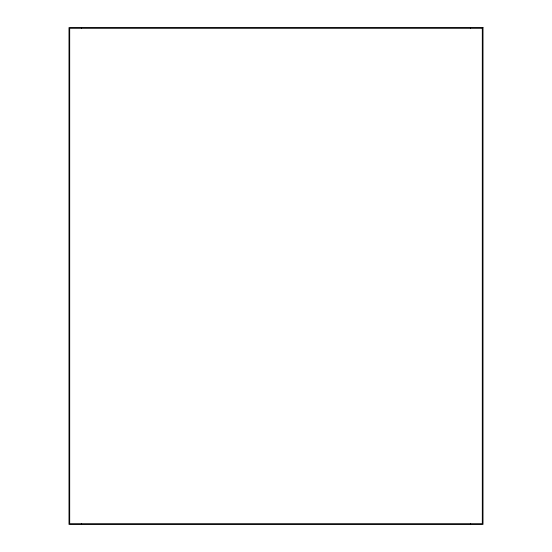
<?xml version="1.0" encoding="UTF-8"?>
<svg xmlns="http://www.w3.org/2000/svg" width="552" height="552" viewBox="0 0 552 552"><rect width="100%" height="100%" fill="white"/><g stroke="black" fill="none" stroke-linecap="round" stroke-linejoin="round"><path stroke-width="0.83" d="M470.58 27.6L470.58 28.29M470.58 523.71L470.58 524.4M81.42 27.6L81.42 28.29M81.42 523.71L81.42 524.4M483 27.6L69 27.6L69 524.4L483 524.4L483 27.6M482.31 28.29L69.69 28.29L69.69 523.71L482.31 523.71L482.31 28.29"/></g></svg>
